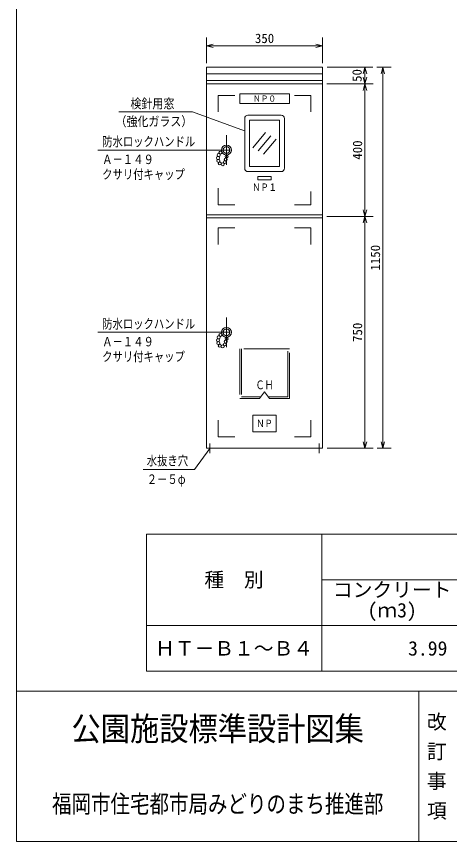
# Model space of a CAD drawing. Units: millimetres, scale not verified. Extents: x 396 to 6718, y 6971 to 11281.
# Drawn here: x 396 to 1703, y 6971 to 9461 of the extents above; entities that cross this region are included whole.
import ezdxf
from ezdxf.enums import TextEntityAlignment as Align

# ---------------------------------------------------------------- set-up
doc = ezdxf.new("R2010")
doc.units = ezdxf.units.MM
doc.header["$LTSCALE"] = 23.0001
doc.linetypes.add('DASHED_SPACED', pattern=[12, 6, -6])
for name, color, linetype, lineweight in [('0_2', 7, 'Continuous', 13), ('_0-0_', 7, 'Continuous', 13), ('寸法', 3, 'Continuous', 13), ('本体', 7, 'Continuous', 20)]:
    doc.layers.add(name, color=color, linetype=linetype, lineweight=lineweight)
doc.styles.add('@ＭＳ ゴシック', font='')
doc.styles.add('ＭＳ ゴシック', font='')
doc.styles.get('@ＭＳ ゴシック').set_extended_font_data('@MS Gothic')
doc.styles.get('ＭＳ ゴシック').set_extended_font_data('MS Gothic')

# ---------------------------------------------------------------- blocks, each defined once
blk = doc.blocks.new('filled_arrow')
at = {"color": 0, "linetype": 'Continuous', "lineweight": -2}
blk.add_solid([(7.5, 1.25), (0, 0), (7.5, -1.25)], dxfattribs=at)

msp = doc.modelspace()

# ---------------------------------------------------------------- linework, layer by layer
at = {"layer": '0_2'}
for p, q in [((788.08, 7899.06), (788.08, 7485.06)), ((788.08, 7899.06), (3019.09, 7899.06)), ((1317.08, 7899.06), (1317.08, 7485.06)), ((1317.08, 7761.06), (3019.09, 7761.06)), ((788.08, 7623.06), (3019.09, 7623.06)), ((788.08, 7485.06), (3019.09, 7485.06))]:
    msp.add_line(p, q, dxfattribs=at)
at = {"layer": '_0-0_', "color": 6}
msp.add_line((396.04, 7425.03), (6717.53, 7425.03), dxfattribs=at)
at = {"layer": '_0-0_'}
msp.add_line((1610.54, 7425.03), (1610.54, 6971.19), dxfattribs=at)
at = {"layer": '_0-0_', "color": 6}
msp.add_lwpolyline([(6717.53, 11154.11), (396.04, 11154.11), (396.04, 6971.19), (6717.53, 6971.19)], close=True, dxfattribs=at)
at = {"layer": '寸法', "color": 1}
for p, q in [((969.65, 9320.11), (969.65, 9397.2)), ((1319.65, 9320.11), (1319.65, 9397.2)), ((969.65, 9372.2), (989.65, 9377.56)), ((989.65, 9366.84), (969.65, 9372.2)), ((969.65, 9372.2), (989.65, 9372.2)), ((979.65, 9372.2), (1309.65, 9372.2)), ((1299.65, 9377.56), (1319.65, 9372.2)), ((1319.65, 9372.2), (1299.65, 9366.84)), ((1319.65, 9372.2), (1299.65, 9372.2)), ((1333.4, 9307.61), (1471.15, 9307.61)), ((1442.13, 9287.61), (1447.49, 9307.61)), ((1447.49, 9307.61), (1452.85, 9287.61)), ((1447.49, 9307.61), (1447.49, 9287.61)), ((1447.49, 9267.61), (1447.49, 9297.61)), ((1483.65, 9307.61), (1526.54, 9307.61)), ((1496.18, 9287.61), (1501.54, 9307.61)), ((1501.54, 9307.61), (1506.9, 9287.61)), ((1501.54, 9307.61), (1501.54, 9287.61)), ((1501.54, 8167.61), (1501.54, 9297.61)), ((1447.49, 9257.61), (1442.13, 9277.61)), ((1452.85, 9277.61), (1447.49, 9257.61)), ((1447.49, 9257.61), (1447.49, 9277.61)), ((1332.15, 9257.61), (1472.49, 9257.61)), ((1332.15, 9257.61), (1471.15, 9257.61)), ((1442.13, 9237.61), (1447.49, 9257.61)), ((1447.49, 9257.61), (1452.85, 9237.61)), ((1447.49, 9257.61), (1447.49, 9237.61)), ((1447.49, 8867.61), (1447.49, 9247.61)), ((641.02, 9057.61), (1041.15, 9057.61)), ((1447.49, 8857.61), (1442.13, 8877.61)), ((1452.85, 8877.61), (1447.49, 8857.61)), ((1447.49, 8857.61), (1447.49, 8877.61)), ((1332.15, 8857.61), (1472.49, 8857.61)), ((1344.65, 8857.61), (1472.49, 8857.61)), ((1442.13, 8837.61), (1447.49, 8857.61)), ((1447.49, 8857.61), (1452.85, 8837.61)), ((1447.49, 8857.61), (1447.49, 8837.61)), ((1447.49, 8167.61), (1447.49, 8847.61)), ((641.02, 8507.61), (1041.15, 8507.61)), ((1447.49, 8157.61), (1442.13, 8177.61)), ((1452.85, 8177.61), (1447.49, 8157.61)), ((1447.49, 8157.61), (1447.49, 8177.61)), ((1501.54, 8157.61), (1496.18, 8177.61)), ((1506.9, 8177.61), (1501.54, 8157.61)), ((1501.54, 8157.61), (1501.54, 8177.61)), ((1333.4, 8157.61), (1472.49, 8157.61)), ((1484.99, 8157.61), (1526.54, 8157.61))]:
    msp.add_line(p, q, dxfattribs=at)
for points in [[(1084.65, 9115.85), (1084.48, 9115.91), (927.04, 9173.19), (705.38, 9173.19)], [(979.65, 8157.61), (979.54, 8157.46), (932.99, 8093.84), (777.97, 8093.84)]]:
    msp.add_lwpolyline(points, dxfattribs=at)
at = {"layer": '本体'}
for p, q in [((969.65, 9307.61), (969.65, 9267.61)), ((1319.65, 9307.61), (969.65, 9307.61)), ((1319.65, 9287.61), (969.65, 9287.61)), ((1319.65, 9307.61), (1319.65, 9267.61)), ((1319.65, 9267.61), (969.65, 9267.61)), ((969.65, 9267.61), (969.65, 8157.61)), ((1319.65, 8157.61), (1319.65, 9267.61)), ((1319.65, 9257.61), (969.65, 9257.61)), ((1194.65, 9162.61), (1094.65, 9162.61)), ((1084.65, 9152.61), (1084.65, 9002.61)), ((1099.65, 9147.61), (1099.65, 9007.61)), ((1189.65, 9147.61), (1099.65, 9147.61)), ((1189.65, 9007.61), (1189.65, 9147.61)), ((1204.65, 9002.61), (1204.65, 9152.61)), ((1029.65, 9012.61), (1029.65, 9102.61)), ((1109.21, 9064.65), (1147.43, 9110.21)), ((1125.53, 9054.83), (1163.76, 9100.38)), ((1141.86, 9045.01), (1180.08, 9090.56)), ((1094.65, 8992.61), (1194.65, 8992.61)), ((1099.65, 9007.61), (1189.65, 9007.61)), ((1124.65, 8967.61), (1124.65, 8977.61)), ((1124.65, 8977.61), (1164.65, 8977.61)), ((1164.65, 8967.61), (1124.65, 8967.61)), ((1164.65, 8977.61), (1164.65, 8967.61)), ((1319.65, 8862.61), (969.65, 8862.61)), ((1319.65, 8852.61), (969.65, 8852.61)), ((1029.65, 8462.61), (1029.65, 8552.61)), ((969.65, 8157.61), (1319.65, 8157.61))]:
    msp.add_line(p, q, dxfattribs=at)
at = {"layer": '本体', "linetype": 'DASHED_SPACED'}
for p, q in [((1219.65, 8457.61), (1069.65, 8457.61)), ((1069.65, 8457.61), (1069.65, 8307.61)), ((1074.65, 8457.61), (1074.65, 8312.61)), ((1214.65, 8312.61), (1214.65, 8457.61)), ((1219.65, 8307.61), (1219.65, 8457.61)), ((1129.65, 8307.61), (1144.65, 8327.61)), ((1144.65, 8327.61), (1159.65, 8307.61)), ((1069.65, 8307.61), (1129.65, 8307.61)), ((1074.65, 8312.61), (1133.4, 8312.61)), ((1155.9, 8312.61), (1214.65, 8312.61)), ((1159.65, 8307.61), (1219.65, 8307.61)), ((979.65, 8172.61), (979.65, 8142.61)), ((1309.65, 8172.61), (1309.65, 8142.61))]:
    msp.add_line(p, q, dxfattribs=at)
for points in [[(1004.65, 9172.61), (1004.65, 9222.61), (1054.65, 9222.61)], [(1284.65, 9172.61), (1284.65, 9222.61), (1234.65, 9222.61)], [(1004.65, 8942.61), (1004.65, 8892.61), (1054.65, 8892.61)], [(1284.65, 8932.61), (1284.65, 8892.61), (1234.65, 8892.61)], [(1004.65, 8772.61), (1004.65, 8822.61), (1054.65, 8822.61)], [(1284.65, 8772.61), (1284.65, 8822.61), (1234.65, 8822.61)], [(1004.65, 8242.61), (1004.65, 8192.61), (1054.65, 8192.61)], [(1284.65, 8242.61), (1284.65, 8192.61), (1234.65, 8192.61)]]:
    msp.add_lwpolyline(points, dxfattribs=at)
at = {"layer": '本体'}
msp.add_lwpolyline([(1069.65, 9227.61), (1219.65, 9227.61), (1219.65, 9197.61), (1069.65, 9197.61)], close=True, dxfattribs=at)
at = {"layer": '本体', "linetype": 'DASHED_SPACED'}
msp.add_lwpolyline([(1109.65, 8207.61), (1179.65, 8207.61), (1179.65, 8257.61), (1109.65, 8257.61)], close=True, dxfattribs=at)
at = {"layer": '本体'}
for centre, radius in [((1029.65, 9057.61), 15), ((1004.12, 9033.69), 4.5), ((1006.17, 9042.53), 4.5), ((1011.49, 9050.01), 4.5), ((1029.88, 9038.11), 4.5), ((1005.31, 9024.95), 4.5), ((1009.58, 9017.1), 4.5), ((1018.35, 9014.97), 4.5), ((1024.92, 9021.11), 4.5), ((1027.76, 9029.43), 4.5), ((1029.65, 8507.61), 15), ((1006.17, 8492.53), 4.5), ((1011.49, 8500.01), 4.5), ((1029.88, 8488.11), 4.5), ((1004.12, 8483.69), 4.5), ((1005.31, 8474.95), 4.5), ((1009.58, 8467.1), 4.5), ((1018.35, 8464.97), 4.5), ((1024.92, 8471.11), 4.5), ((1027.76, 8479.43), 4.5)]:
    msp.add_circle(centre, radius, dxfattribs=at)
at = {"layer": '本体', "linetype": 'DASHED_SPACED'}
for centre in [(1029.65, 9057.61), (1029.65, 8507.61)]:
    msp.add_circle(centre, 10, dxfattribs=at)
at = {"layer": '本体'}
for centre, start, end in [((1094.65, 9152.61), 90, 179.99999), ((1194.65, 9152.61), 0, 90), ((1094.65, 9002.61), 179.99999, 269.99999), ((1194.65, 9002.61), 269.99999, 359.99999)]:
    msp.add_arc(centre, 10, start, end, dxfattribs=at)

# ---------------------------------------------------------------- block references
at = {"layer": '寸法', "color": 1, "xscale": 0.024, "yscale": 0.024}
for p, rotation in [((1084.65, 9115.85), 160), ((979.65, 8157.61), 233.8)]:
    msp.add_blockref('filled_arrow', p, dxfattribs=dict(at, rotation=rotation))

# ---------------------------------------------------------------- texts
at = {"layer": '_0-0_', "style": 'ＭＳ ゴシック'}
for s, p in [('種\u3000別', (1052.58, 7761.06)), ('ＨＴ－Ｂ１～Ｂ４', (1052.58, 7554.06))]:
    msp.add_text(s, height=43.67, dxfattribs=at).set_placement(p, align=Align.MIDDLE_CENTER)
for s, p in [('コンクリート', (1351.12, 7752.66)), ('(ｍ3)', (1455.37, 7691.02))]:
    msp.add_text(s, height=43.67, dxfattribs=at).set_placement(p, align=Align.TOP_LEFT)
msp.add_text('3.99', height=43.67, dxfattribs=at).set_placement((1696.58, 7554.06), align=Align.MIDDLE_RIGHT)
for s, height, width, p in [('公園施設標準設計図集', 71.89, 0.9, (1003.29, 7311.57)), ('福岡市住宅都市局みどりのまち推進部', 53.92, 0.8, (1003.29, 7084.65))]:
    msp.add_text(s, height=height, dxfattribs=dict(at, width=width)).set_placement(p, align=Align.MIDDLE_CENTER)
at = {"layer": '_0-0_', "style": '@ＭＳ ゴシック'}
msp.add_text('改 訂 事 項', height=43.84, rotation=270, dxfattribs=at).set_placement((1663.6, 7198.94), align=Align.MIDDLE_CENTER)
at = {"layer": '寸法', "style": 'ＭＳ ゴシック'}
msp.add_text('350', height=28.49, dxfattribs=at).set_placement((1144.65, 9394.7), align=Align.MIDDLE_CENTER)
for s, p in [('50', (1423.65, 9282.61)), ('400', (1424.99, 9057.61)), ('1150', (1479.04, 8732.61)), ('750', (1424.99, 8507.61))]:
    msp.add_text(s, height=28.49, rotation=90, dxfattribs=at).set_placement(p, align=Align.MIDDLE_CENTER)
for s, width, p in [('検針用窓', 0.85, (739.87, 9174.93)), ('（強化ガラス）', 0.85, (694.74, 9121.2)), ('防水ロックハンドル', 0.8, (654.64, 9060.34)), ('Ａ－１４９', 0.8, (654.64, 9006.65)), ('クサリ付キャップ', 0.8, (654.64, 8961.59)), ('防水ロックハンドル', 0.8, (654.64, 8510.34)), ('Ａ－１４９', 0.8, (654.64, 8456.65)), ('クサリ付キャップ', 0.8, (654.64, 8411.59)), ('水抜き穴', 0.8, (789.11, 8097.28)), ('２－５φ', 0.8, (789.11, 8041.56))]:
    msp.add_text(s, height=28.59, dxfattribs=dict(at, width=width)).set_placement(p, align=Align.BOTTOM_LEFT)
at = {"layer": '本体', "style": 'ＭＳ ゴシック'}
for s, height, width, p in [('ＮＰ０', 18.33, 0.9, (1144.65, 9212.61)), ('ＮＰ１', 21.99, 0.8, (1144.65, 8945.23)), ('ＣＨ', 25.92, 0.75, (1144.65, 8348.78)), ('ＮＰ', 21.99, 0.8, (1144.65, 8232.61))]:
    msp.add_text(s, height=height, dxfattribs=dict(at, width=width)).set_placement(p, align=Align.MIDDLE_CENTER)

doc.saveas('drawing.dxf')
